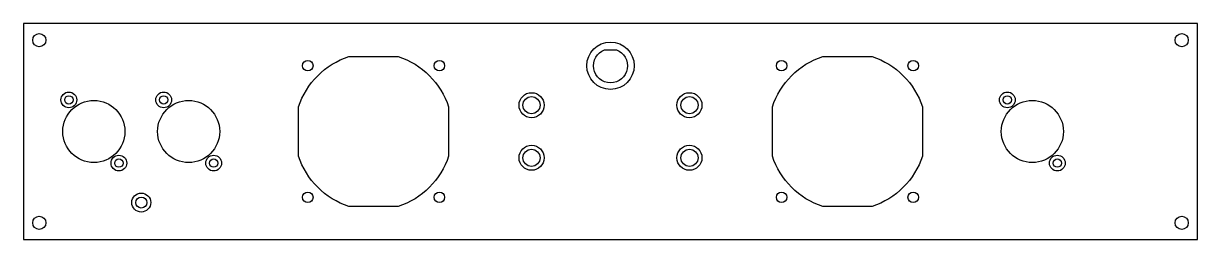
# Model space of a CAD drawing. Header units: millimetres. Extents: x -223 to 223, y -339 to -257.
import ezdxf

# ---------------------------------------------------------------- set-up
doc = ezdxf.new("R2010")
doc.units = ezdxf.units.MM
doc.layers.get('0').update_dxf_attribs({"linetype": 'CONTINUOUS'})

msp = doc.modelspace()

# ---------------------------------------------------------------- linework, layer by layer
msp.add_lwpolyline([(-223, -338.8), (223, -338.8), (223, -256.7), (-223, -256.7)], close=True)
for points in [[(-2.24, -266.7), (2.24, -266.7, -5.59017)], [(-118.5, -307.12), (-118.5, -288.38, -0.238281), (-99.37, -269.25), (-80.63, -269.25, -0.238281), (-61.5, -288.38), (-61.5, -307.12, -0.238281), (-80.63, -326.25), (-99.37, -326.25, -0.238281)], [(99.37, -326.25), (80.63, -326.25, -0.238281), (61.5, -307.12), (61.5, -288.38, -0.238281), (80.63, -269.25), (99.37, -269.25, -0.238281), (118.5, -288.38), (118.5, -307.12, -0.238281)]]:
    msp.add_lwpolyline(points, format="xyb", close=True)
for centre, radius in [((-217, -263.03), 2.5), ((217, -263.03), 2.5), ((0, -272.75), 9), ((-115, -272.75), 2), ((-65, -272.75), 2), ((65, -272.75), 2), ((115, -272.75), 2), ((-205.75, -285.75), 3), ((-205.75, -285.75), 1.6), ((-169.75, -285.75), 3), ((-169.75, -285.75), 1.6), ((-30, -287.75), 4.75), ((-30, -287.75), 3.25), ((30, -287.75), 4.75), ((30, -287.75), 3.25), ((150.75, -285.75), 3), ((150.75, -285.75), 1.6), ((-196.25, -297.75), 11.8), ((-160.25, -297.75), 11.8), ((160.25, -297.75), 11.8), ((-30, -307.75), 4.75), ((30, -307.75), 4.75), ((-186.75, -309.75), 3), ((-150.75, -309.75), 3), ((-30, -307.75), 3.25), ((30, -307.75), 3.25), ((169.75, -309.75), 3), ((-186.75, -309.75), 1.6), ((-150.75, -309.75), 1.6), ((169.75, -309.75), 1.6), ((-115, -322.75), 2), ((-65, -322.75), 2), ((65, -322.75), 2), ((115, -322.75), 2), ((-178.25, -324.75), 3.6), ((-178.25, -324.75), 2.1), ((-217, -332.48), 2.5), ((217, -332.48), 2.5)]:
    msp.add_circle(centre, radius)

doc.saveas('drawing.dxf')
